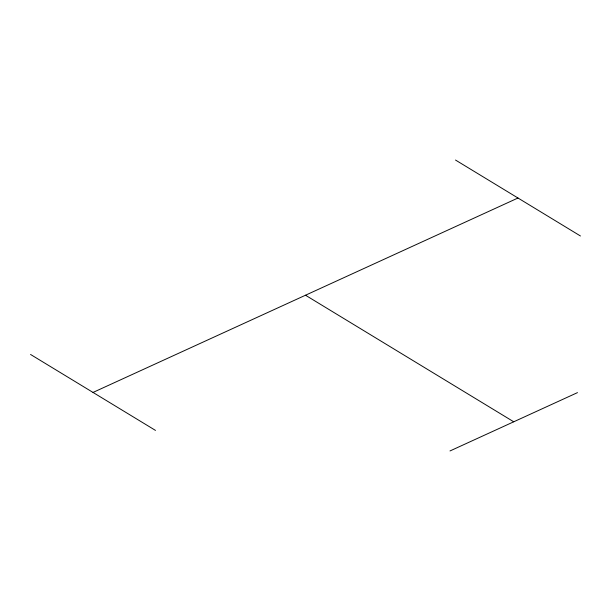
<?xml version="1.0" encoding="UTF-8"?>
<svg xmlns="http://www.w3.org/2000/svg" width="611" height="611" viewBox="0 0 611 611"><rect width="100%" height="100%" fill="white"/><g stroke="black" fill="none" stroke-linecap="round" stroke-linejoin="round"><path stroke-width="0.92" d="M93.017 392.438L517.983 198.017M449.994 450.956L577.479 392.629M455.508 160.044L580.45 235.983M305.5 295.228L513.736 421.789M30.55 354.464L155.492 430.404"/></g></svg>
